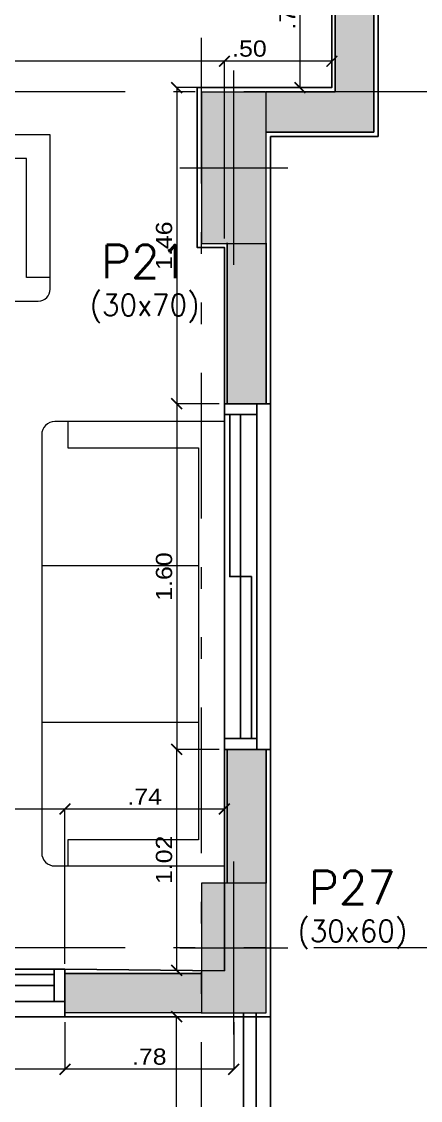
# Model space of a CAD drawing. Header units: metres. Extents: x 219 to 707, y -561 to -17.
# Drawn here: x 363.911 to 365.76, y -184.732 to -179.737 of the extents above; entities that cross this region are included whole.
import ezdxf
from ezdxf.enums import TextEntityAlignment as Align

# ---------------------------------------------------------------- set-up
doc = ezdxf.new("R2010")
doc.units = ezdxf.units.M
doc.linetypes.add('CYPE_RAYAPUNTOPUNTO', pattern=[0.45, 0.225, -0.075, 0, -0.075, 0, -0.075])
for name, color, linetype in [('A-Aberturas', 2, 'Continuous'), ('A-Balcon', 1, 'Continuous'), ('A-Muros', 4, 'Continuous'), ('A-Revoques', 1, 'Continuous'), ('Dr Ejes en bloque', 4, 'Continuous'), ('TCOTA', 1, 'Continuous')]:
    doc.layers.add(name, color=color, linetype=linetype)
for name, color, linetype, lineweight in [('A-Equipamiento', 251, 'Continuous', 5), ('COTAS_REPLANTEO', 7, 'CYPE_RAYAPUNTOPUNTO', 0), ('PILAR_DIM', 253, 'Continuous', 0), ('PILAR_EJES', 1, 'Continuous', 0), ('PILAR_HORMIGON', 5, 'Continuous', 20), ('PILAR_REF', 253, 'Continuous', 0)]:
    doc.layers.add(name, color=color, linetype=linetype, lineweight=lineweight)
doc.layers.add('M4-Muro Hueco 22', color=42, linetype='Continuous', transparency=0.5)
doc.styles.add('1-50', font='arial.ttf', dxfattribs={"width": 1.1, "height": 0.075})
doc.styles.add('CYPETXT', font='romans', dxfattribs={"height": 0.2})
doc.dimstyles.new('1-50', dxfattribs={"dimscale": 0, "dimtxt": 0.075, "dimasz": 0.05, "dimexe": 0, "dimexo": 0.025, "dimgap": 0.02, "dimtad": 1, "dimzin": 4, "dimdsep": 46, "dimtxsty": '1-50', "dimblk": 'ARCHTICK', "dimcen": 0.09, "dimclrd": 256, "dimclre": 8, "dimclrt": 2, "dimadec": 0, "dimazin": 3, "dimtfac": 1, "dimtofl": 0, "dimtmove": 2, "dimatfit": 3, "dimldrblk": 'OPEN90', "dimfxl": 1, "dimtolj": 1, "dimtzin": 0, "dimlwd": 18, "dimlwe": 18, "dimarcsym": 0})

# ---------------------------------------------------------------- blocks, each defined once
blk = doc.blocks.new('A$Cdcc540ea')
for points in [[(-0.15, -0.1), (0, -0.1), (0, -0.15), (-0.15, -0.15), (-0.15, -0.1)], [(-0.15, -1.65), (0, -1.65), (0, -1.7), (-0.15, -1.7), (-0.15, -1.65)]]:
    blk.add_lwpolyline(points)
at = {"color": 1}
blk.add_lwpolyline([(-0.15, -1.65), (0, -1.65), (0, -0.15), (-0.15, -0.15)], close=True, dxfattribs=at)
for points in [[(-0.075, -0.9), (-0.075, -0.15), (-0.125, -0.15), (-0.125, -0.9)], [(-0.025, -1.65), (-0.025, -0.9), (-0.075, -0.9), (-0.075, -1.65)]]:
    blk.add_lwpolyline(points, close=True)
blk = doc.blocks.new('Sillon3c')
for p, q in [((1.65, 0.7), (0.05, 0.7)), ((0.55, 0.7), (0.55, 0.1)), ((1.15, 0.7), (1.15, 0.1)), ((0, 0.65), (0, 0)), ((1.7, 0), (1.7, 0.65)), ((0.1, 0.6), (0, 0.6)), ((0.1, 0.1), (0.1, 0.6)), ((1.6, 0.6), (1.6, 0.1)), ((1.7, 0.6), (1.6, 0.6)), ((1.6, 0.1), (0.1, 0.1)), ((0, 0), (1.7, 0))]:
    blk.add_line(p, q)
for centre, start, end in [((0.05, 0.65), 90, 180), ((1.65, 0.65), 0, 90)]:
    blk.add_arc(centre, 0.05, start, end)
blk = doc.blocks.new('Sillon2c')
for p, q in [((1.35, 0.7), (0.05, 0.7)), ((0.7, 0.7), (0.7, 0.1)), ((0, 0.65), (0, 0)), ((1.4, 0), (1.4, 0.65)), ((0, 0.6), (0.1, 0.6)), ((0.1, 0.6), (0.1, 0.1)), ((1.3, 0.6), (1.4, 0.6)), ((1.3, 0.1), (1.3, 0.6)), ((0.1, 0.1), (1.3, 0.1)), ((0, 0), (1.4, 0))]:
    blk.add_line(p, q)
for centre, start, end in [((0.05, 0.65), 90, 180), ((1.35, 0.65), 0, 90)]:
    blk.add_arc(centre, 0.05, start, end)
blk = doc.blocks.new('_ArchTick')
at = {"color": 0, "linetype": 'ByBlock', "const_width": 0.15}
blk.add_lwpolyline([(-0.5, -0.5), (0.5, 0.5)], dxfattribs=at)
blk = doc.blocks.new('*D302')
at = {"layer": 'Defpoints', "color": 0, "transparency": 16777216}
for p in [(361.7895, -179.9212), (361.7895, -180.7659), (364.8517, -180.7659)]:
    blk.add_point(p, dxfattribs=at)
at = {"layer": 'TCOTA', "color": 8, "lineweight": 18, "transparency": 16777216}
for p, q in [((361.7895, -180.7409), (361.7895, -179.9212)), ((364.8517, -180.7409), (364.8517, -179.9212))]:
    blk.add_line(p, q, dxfattribs=at)
at = {"layer": 'TCOTA', "lineweight": 18, "transparency": 16777216}
blk.add_line((364.8517, -179.9212), (361.7895, -179.9212), dxfattribs=at)
at = {"layer": 'TCOTA', "lineweight": 18, "transparency": 16777216, "xscale": 0.05, "yscale": 0.05, "zscale": 0.05, "rotation": 180}
blk.add_blockref('_ArchTick', (361.7895, -179.9212), dxfattribs=at)
at = {"layer": 'TCOTA', "lineweight": 18, "transparency": 16777216, "xscale": 0.05, "yscale": 0.05, "zscale": 0.05}
blk.add_blockref('_ArchTick', (364.8517, -179.9212), dxfattribs=at)
at = {"layer": 'TCOTA', "color": 2, "transparency": 16777216, "insert": (363.3206, -179.8628), "char_height": 0.075, "attachment_point": 5, "style": '1-50'}
blk.add_mtext('\\A1;3.06', dxfattribs=at)
blk = doc.blocks.new('_Open90')
at = {"color": 0, "linetype": 'ByBlock', "lineweight": -2}
for p, q in [((0, 0), (-1, 0)), ((-0.5, 0.5), (0, 0)), ((0, 0), (-0.5, -0.5))]:
    blk.add_line(p, q, dxfattribs=at)
blk = doc.blocks.new('*D303')
at = {"layer": 'Defpoints', "color": 0, "transparency": 16777216}
for p in [(364.8517, -179.9212), (364.8517, -179.9481), (365.3498, -179.9481)]:
    blk.add_point(p, dxfattribs=at)
at = {"layer": 'TCOTA', "color": 8, "lineweight": 18, "transparency": 16777216}
for p, q in [((364.8517, -179.9231), (364.8517, -179.9212)), ((365.3498, -179.9231), (365.3498, -179.9212))]:
    blk.add_line(p, q, dxfattribs=at)
at = {"layer": 'TCOTA', "lineweight": 18, "transparency": 16777216}
blk.add_line((365.3498, -179.9212), (364.8517, -179.9212), dxfattribs=at)
at = {"layer": 'TCOTA', "lineweight": 18, "transparency": 16777216, "xscale": 0.05, "yscale": 0.05, "zscale": 0.05, "rotation": 180}
blk.add_blockref('_ArchTick', (364.8517, -179.9212), dxfattribs=at)
at = {"layer": 'TCOTA', "lineweight": 18, "transparency": 16777216, "xscale": 0.05, "yscale": 0.05, "zscale": 0.05}
blk.add_blockref('_ArchTick', (365.3498, -179.9212), dxfattribs=at)
at = {"layer": 'TCOTA', "color": 2, "transparency": 16777216, "insert": (364.9676, -179.8629), "char_height": 0.075, "attachment_point": 5, "style": '1-50'}
blk.add_mtext('\\A1;.50', dxfattribs=at)
blk = doc.blocks.new('*D304')
at = {"layer": 'Defpoints', "color": 0, "transparency": 16777216}
for p in [(365.2022, -179.3448), (365.2542, -179.3448), (365.2539, -180.0433)]:
    blk.add_point(p, dxfattribs=at)
at = {"layer": 'TCOTA', "color": 8, "lineweight": 18, "transparency": 16777216}
for p, q in [((365.2292, -179.3448), (365.2022, -179.3448)), ((365.2289, -180.0433), (365.2022, -180.0433))]:
    blk.add_line(p, q, dxfattribs=at)
at = {"layer": 'TCOTA', "lineweight": 18, "transparency": 16777216}
blk.add_line((365.2022, -180.0433), (365.2022, -179.3448), dxfattribs=at)
at = {"layer": 'TCOTA', "lineweight": 18, "transparency": 16777216, "xscale": 0.05, "yscale": 0.05, "zscale": 0.05}
for p, rotation in [((365.2022, -179.3448), 90), ((365.2022, -180.0433), 270)]:
    blk.add_blockref('_ArchTick', p, dxfattribs=dict(at, rotation=rotation))
at = {"layer": 'TCOTA', "color": 2, "transparency": 16777216, "insert": (365.1439, -179.694), "char_height": 0.075, "attachment_point": 5, "rotation": 90, "style": '1-50'}
blk.add_mtext('\\A1;.70', dxfattribs=at)
blk = doc.blocks.new('*D307')
at = {"layer": 'Defpoints', "color": 0, "transparency": 16777216}
for p in [(364.6303, -183.1067), (364.8517, -183.1067), (364.6479, -184.1295)]:
    blk.add_point(p, dxfattribs=at)
at = {"layer": 'TCOTA', "color": 8, "lineweight": 18, "transparency": 16777216}
for p, q in [((364.8267, -183.1067), (364.6303, -183.1067)), ((364.6229, -184.1295), (364.6303, -184.1295))]:
    blk.add_line(p, q, dxfattribs=at)
at = {"layer": 'TCOTA', "lineweight": 18, "transparency": 16777216}
blk.add_line((364.6303, -184.1295), (364.6303, -183.1067), dxfattribs=at)
at = {"layer": 'TCOTA', "lineweight": 18, "transparency": 16777216, "xscale": 0.05, "yscale": 0.05, "zscale": 0.05}
for p, rotation in [((364.6303, -183.1067), 90), ((364.6303, -184.1295), 270)]:
    blk.add_blockref('_ArchTick', p, dxfattribs=dict(at, rotation=rotation))
at = {"layer": 'TCOTA', "color": 2, "transparency": 16777216, "insert": (364.572, -183.6181), "char_height": 0.075, "attachment_point": 5, "rotation": 90, "style": '1-50'}
blk.add_mtext('\\A1;1.02', dxfattribs=at)
blk = doc.blocks.new('*D308')
at = {"layer": 'Defpoints', "color": 0, "transparency": 16777216}
for p in [(364.8517, -181.5067), (364.6303, -183.1067), (364.8517, -183.1067)]:
    blk.add_point(p, dxfattribs=at)
at = {"layer": 'TCOTA', "color": 8, "lineweight": 18, "transparency": 16777216}
for p, q in [((364.8267, -181.5067), (364.6303, -181.5067)), ((364.8267, -183.1067), (364.6303, -183.1067))]:
    blk.add_line(p, q, dxfattribs=at)
at = {"layer": 'TCOTA', "lineweight": 18, "transparency": 16777216}
blk.add_line((364.6303, -181.5067), (364.6303, -183.1067), dxfattribs=at)
at = {"layer": 'TCOTA', "lineweight": 18, "transparency": 16777216, "xscale": 0.05, "yscale": 0.05, "zscale": 0.05}
for p, rotation in [((364.6303, -181.5067), 90), ((364.6303, -183.1067), 270)]:
    blk.add_blockref('_ArchTick', p, dxfattribs=dict(at, rotation=rotation))
at = {"layer": 'TCOTA', "color": 2, "transparency": 16777216, "insert": (364.572, -182.3067), "char_height": 0.075, "attachment_point": 5, "rotation": 90, "style": '1-50'}
blk.add_mtext('\\A1;1.60', dxfattribs=at)
blk = doc.blocks.new('*D309')
at = {"layer": 'Defpoints', "color": 0, "transparency": 16777216}
for p in [(365.0446, -180.0433), (364.6303, -181.5067), (364.8517, -181.5067)]:
    blk.add_point(p, dxfattribs=at)
at = {"layer": 'TCOTA', "color": 8, "lineweight": 18, "transparency": 16777216}
for p, q in [((365.0196, -180.0433), (364.6303, -180.0433)), ((364.8267, -181.5067), (364.6303, -181.5067))]:
    blk.add_line(p, q, dxfattribs=at)
at = {"layer": 'TCOTA', "lineweight": 18, "transparency": 16777216}
blk.add_line((364.6303, -180.0433), (364.6303, -181.5067), dxfattribs=at)
at = {"layer": 'TCOTA', "lineweight": 18, "transparency": 16777216, "xscale": 0.05, "yscale": 0.05, "zscale": 0.05}
for p, rotation in [((364.6303, -180.0433), 90), ((364.6303, -181.5067), 270)]:
    blk.add_blockref('_ArchTick', p, dxfattribs=dict(at, rotation=rotation))
at = {"layer": 'TCOTA', "color": 2, "transparency": 16777216, "insert": (364.572, -180.775), "char_height": 0.075, "attachment_point": 5, "rotation": 90, "style": '1-50'}
blk.add_mtext('\\A1;1.46', dxfattribs=at)
blk = doc.blocks.new('*D319')
at = {"layer": 'Defpoints', "color": 0, "transparency": 16777216}
for p in [(362.5121, -183.3829), (362.5121, -184.1242), (364.1121, -184.1242)]:
    blk.add_point(p, dxfattribs=at)
at = {"layer": 'TCOTA', "color": 8, "lineweight": 18, "transparency": 16777216}
for p, q in [((362.5121, -184.0992), (362.5121, -183.3829)), ((364.1121, -184.0992), (364.1121, -183.3829))]:
    blk.add_line(p, q, dxfattribs=at)
at = {"layer": 'TCOTA', "lineweight": 18, "transparency": 16777216}
blk.add_line((364.1121, -183.3829), (362.5121, -183.3829), dxfattribs=at)
at = {"layer": 'TCOTA', "lineweight": 18, "transparency": 16777216, "xscale": 0.05, "yscale": 0.05, "zscale": 0.05, "rotation": 180}
blk.add_blockref('_ArchTick', (362.5121, -183.3829), dxfattribs=at)
at = {"layer": 'TCOTA', "lineweight": 18, "transparency": 16777216, "xscale": 0.05, "yscale": 0.05, "zscale": 0.05}
blk.add_blockref('_ArchTick', (364.1121, -183.3829), dxfattribs=at)
at = {"layer": 'TCOTA', "color": 2, "transparency": 16777216, "insert": (363.3121, -183.3246), "char_height": 0.075, "attachment_point": 5, "style": '1-50'}
blk.add_mtext('\\A1;1.60', dxfattribs=at)
blk = doc.blocks.new('*D320')
at = {"layer": 'Defpoints', "color": 0, "transparency": 16777216}
for p in [(364.1121, -183.3829), (364.1121, -184.1242), (364.8517, -184.1315)]:
    blk.add_point(p, dxfattribs=at)
at = {"layer": 'TCOTA', "color": 8, "lineweight": 18, "transparency": 16777216}
for p, q in [((364.1121, -184.0992), (364.1121, -183.3829)), ((364.8517, -184.1065), (364.8517, -183.3829))]:
    blk.add_line(p, q, dxfattribs=at)
at = {"layer": 'TCOTA', "lineweight": 18, "transparency": 16777216}
blk.add_line((364.8517, -183.3829), (364.1121, -183.3829), dxfattribs=at)
at = {"layer": 'TCOTA', "lineweight": 18, "transparency": 16777216, "xscale": 0.05, "yscale": 0.05, "zscale": 0.05, "rotation": 180}
blk.add_blockref('_ArchTick', (364.1121, -183.3829), dxfattribs=at)
at = {"layer": 'TCOTA', "lineweight": 18, "transparency": 16777216, "xscale": 0.05, "yscale": 0.05, "zscale": 0.05}
blk.add_blockref('_ArchTick', (364.8517, -183.3829), dxfattribs=at)
at = {"layer": 'TCOTA', "color": 2, "transparency": 16777216, "insert": (364.4819, -183.3254), "char_height": 0.075, "attachment_point": 5, "style": '1-50'}
blk.add_mtext('\\A1;.74', dxfattribs=at)
blk = doc.blocks.new('*D323')
at = {"layer": 'Defpoints', "color": 0, "transparency": 16777216}
for p in [(364.6302, -184.3442), (364.6302, -184.3442), (364.6302, -185.5248)]:
    blk.add_point(p, dxfattribs=at)
at = {"layer": 'TCOTA', "color": 8, "lineweight": 18, "transparency": 16777216}
for p, q in [((364.6552, -184.3442), (364.6302, -184.3442)), ((364.6552, -185.5248), (364.6302, -185.5248))]:
    blk.add_line(p, q, dxfattribs=at)
at = {"layer": 'TCOTA', "lineweight": 18, "transparency": 16777216}
blk.add_line((364.6302, -185.5248), (364.6302, -184.3442), dxfattribs=at)
at = {"layer": 'TCOTA', "lineweight": 18, "transparency": 16777216, "xscale": 0.05, "yscale": 0.05, "zscale": 0.05}
for p, rotation in [((364.6302, -184.3442), 90), ((364.6302, -185.5248), 270)]:
    blk.add_blockref('_ArchTick', p, dxfattribs=dict(at, rotation=rotation))
at = {"layer": 'TCOTA', "color": 2, "transparency": 16777216, "insert": (364.5719, -184.9345), "char_height": 0.075, "attachment_point": 5, "rotation": 90, "style": '1-50'}
blk.add_mtext('\\A1;1.18', dxfattribs=at)
blk = doc.blocks.new('*D325')
at = {"layer": 'Defpoints', "color": 0, "transparency": 16777216}
for p in [(362.5121, -184.3442), (364.1121, -184.3442), (362.5121, -184.588)]:
    blk.add_point(p, dxfattribs=at)
at = {"layer": 'TCOTA', "color": 8, "lineweight": 18, "transparency": 16777216}
for p, q in [((362.5121, -184.3692), (362.5121, -184.588)), ((364.1121, -184.3692), (364.1121, -184.588))]:
    blk.add_line(p, q, dxfattribs=at)
at = {"layer": 'TCOTA', "lineweight": 18, "transparency": 16777216}
blk.add_line((364.1121, -184.588), (362.5121, -184.588), dxfattribs=at)
at = {"layer": 'TCOTA', "lineweight": 18, "transparency": 16777216, "xscale": 0.05, "yscale": 0.05, "zscale": 0.05, "rotation": 180}
blk.add_blockref('_ArchTick', (362.5121, -184.588), dxfattribs=at)
at = {"layer": 'TCOTA', "lineweight": 18, "transparency": 16777216, "xscale": 0.05, "yscale": 0.05, "zscale": 0.05}
blk.add_blockref('_ArchTick', (364.1121, -184.588), dxfattribs=at)
at = {"layer": 'TCOTA', "color": 2, "transparency": 16777216, "insert": (363.5869, -184.5297), "char_height": 0.075, "attachment_point": 5, "style": '1-50'}
blk.add_mtext('\\A1;1.60', dxfattribs=at)
blk = doc.blocks.new('*D326')
at = {"layer": 'Defpoints', "color": 0, "transparency": 16777216}
for p in [(364.1121, -184.3442), (364.8945, -184.3442), (364.1121, -184.588)]:
    blk.add_point(p, dxfattribs=at)
at = {"layer": 'TCOTA', "color": 8, "lineweight": 18, "transparency": 16777216}
for p, q in [((364.1121, -184.3692), (364.1121, -184.588)), ((364.8945, -184.3692), (364.8945, -184.588))]:
    blk.add_line(p, q, dxfattribs=at)
at = {"layer": 'TCOTA', "lineweight": 18, "transparency": 16777216}
blk.add_line((364.8945, -184.588), (364.1121, -184.588), dxfattribs=at)
at = {"layer": 'TCOTA', "lineweight": 18, "transparency": 16777216, "xscale": 0.05, "yscale": 0.05, "zscale": 0.05, "rotation": 180}
blk.add_blockref('_ArchTick', (364.1121, -184.588), dxfattribs=at)
at = {"layer": 'TCOTA', "lineweight": 18, "transparency": 16777216, "xscale": 0.05, "yscale": 0.05, "zscale": 0.05}
blk.add_blockref('_ArchTick', (364.8945, -184.588), dxfattribs=at)
at = {"layer": 'TCOTA', "color": 2, "transparency": 16777216, "insert": (364.5033, -184.5297), "char_height": 0.075, "attachment_point": 5, "style": '1-50'}
blk.add_mtext('\\A1;.78', dxfattribs=at)
blk = doc.blocks.new('Ejes del pilar')
at = {"layer": 'PILAR_EJES'}
for p, q in [((0, -0.5), (0, 0.5)), ((-0.5, 0), (0.5, 0))]:
    blk.add_line(p, q, dxfattribs=at)
blk = doc.blocks.new('A$Cbfd24b4d')
at = {"transparency": 33554559}
h = blk.add_hatch(color=253, dxfattribs=at)
h.paths.add_polyline_path([(-17.7008, -9.9381), (-17.0008, -9.9381), (-17.0008, -9.6381), (-17.7008, -9.6381)])
h.paths.add_polyline_path([(-17.2011, -13.9003), (-16.9011, -13.9003), (-16.9011, -13.3003), (-17.2011, -13.3003)])
h.paths.add_polyline_path([(-12.0511, -13.9003), (-11.7511, -13.9003), (-11.7511, -13.3003), (-12.0511, -13.3003)])
h.paths.add_polyline_path([(-12.0508, -10.4381), (-11.7508, -10.4381), (-11.7508, -9.6381), (-12.0508, -9.6381)])
h.paths.add_polyline_path([(-6.8008, -10.3381), (-6.4508, -10.3381), (-6.4508, -9.6381), (-6.8008, -9.6381)])
h.paths.add_polyline_path([(-6.802, -13.9003), (-6.502, -13.9003), (-6.502, -13.3003), (-6.802, -13.3003)])
h.paths.add_polyline_path([(-3.7511, -13.9003), (-3.4511, -13.9003), (-3.4511, -13.2003), (-3.7511, -13.2003)])
h.paths.add_polyline_path([(-3.7508, -10.3381), (-3.4508, -10.3381), (-3.4508, -9.6381), (-3.7508, -9.6381)])
h.paths.add_polyline_path([(0.9002, -13.9003), (1.6002, -13.9003), (1.6002, -13.6003), (0.9002, -13.6003)])
h.paths.add_polyline_path([(6.3, -13.9003), (6.6, -13.9003), (6.6, -13.3003), (6.3, -13.3003)])
h.paths.add_polyline_path([(6.3, -10.3381), (6.6, -10.3381), (6.6, -9.6381), (6.3, -9.6381)])
h.paths.add_polyline_path([(6.2997, -3.5519), (6.5997, -3.5519), (6.5997, -2.8519), (6.2997, -2.8519)])
h.paths.add_polyline_path([(-0.3503, -4.0492), (-0.0503, -4.0492), (-0.0503, -3.3492), (-0.3503, -3.3492)])
h.paths.add_polyline_path([(-3.1503, -4.05), (-2.8503, -4.05), (-2.8503, -3.35), (-3.1503, -3.35)])
h.paths.add_polyline_path([(-7.3003, -3.6492), (-6.6003, -3.6492), (-6.6003, -3.3492), (-7.3003, -3.3492)])
h.paths.add_polyline_path([(-12.0503, -3.6492), (-11.3503, -3.6492), (-11.3503, -3.3492), (-12.0503, -3.3492)])
at = {"layer": 'PILAR_HORMIGON'}
for points in [[(6.3, -10.3381), (6.6, -10.3381), (6.6, -9.6381), (6.3, -9.6381), (6.3, -10.3381)], [(6.3, -10.3381), (6.6, -10.3381), (6.6, -9.6381), (6.3, -9.6381), (6.3, -10.3381)], [(6.3, -13.9003), (6.6, -13.9003), (6.6, -13.3003), (6.3, -13.3003), (6.3, -13.9003)], [(6.3, -13.9003), (6.6, -13.9003), (6.6, -13.3003), (6.3, -13.3003), (6.3, -13.9003)]]:
    blk.add_lwpolyline(points, close=True, dxfattribs=at)
at = {"layer": 'PILAR_EJES', "xscale": 0.5}
for p, yscale in [((6.45, -9.9881), 0.9000000000000001), ((6.45, -9.9881), 0.9000000000000001), ((6.45, -13.6003), 0.8), ((6.45, -13.6003), 0.8)]:
    blk.add_blockref('Ejes del pilar', p, dxfattribs=dict(at, yscale=yscale))
at = {"layer": 'PILAR_DIM', "lineweight": 0, "style": 'CYPETXT', "width": 0.882521}
for s, p, p2 in [('(30x70)', (5.7815, -10.6731), (6.29, -10.6731)), ('(30x70)', (5.7815, -10.6731), (6.29, -10.6731)), ('(30x60)', (6.7448, -13.5713), (7.2533, -13.5713)), ('(30x60)', (6.7448, -13.5713), (7.2533, -13.5713))]:
    blk.add_text(s, height=0.1, dxfattribs=at).set_placement(p, p2, align=Align.FIT)
at = {"layer": 'PILAR_REF', "style": 'CYPETXT'}
for s, width, p, p2 in [('P21', 1.060755, (5.8344, -10.499), (6.2371, -10.499)), ('P21', 1.060755, (5.8344, -10.499), (6.2371, -10.499)), ('P27', 0.951021, (6.7977, -13.3971), (7.2005, -13.3971)), ('P27', 0.951021, (6.7977, -13.3971), (7.2005, -13.3971))]:
    blk.add_text(s, height=0.15333, dxfattribs=dict(at, width=width)).set_placement(p, p2, align=Align.FIT)
blk = doc.blocks.new('DSADADASDAS')
at = {"layer": 'COTAS_REPLANTEO', "ltscale": 3}
for p, q in [((139.0277, 125.9327, -0.525), (139.0277, 146.4778, -0.525)), ((110.0984, 134.1088, -0.525), (141.6696, 134.1088, -0.525)), ((110.0984, 130.1466, -0.525), (141.6696, 130.1466, -0.525))]:
    blk.add_line(p, q, dxfattribs=at)

msp = doc.modelspace()

# ---------------------------------------------------------------- hatches: boundary and pattern name
at = {"layer": 'M4-Muro Hueco 22', "transparency": 33554687}
h = msp.add_hatch(color=256, dxfattribs=at)
h.dxf.hatch_style = 1
h.paths.add_polyline_path([(365.5449, -179.3448), (365.3649, -179.3448), (365.3645, -180.0618), (365.5448, -180.0618)])
h.paths.add_polyline_path([(365.5448, -180.0618), (365.3645, -180.0618), (365.3645, -180.0633), (365.0448, -180.0633), (365.0451, -180.2493), (365.5448, -180.2493)])
h = msp.add_hatch(color=256, dxfattribs=at)
h.dxf.hatch_style = 1
h.paths.add_polyline_path([(365.0448, -180.7633), (364.8648, -180.7633), (364.8648, -181.5067), (365.0017, -181.5067), (365.0448, -181.5067)])
h = msp.add_hatch(color=256, dxfattribs=at)
h.dxf.hatch_style = 1
h.paths.add_polyline_path([(365.0448, -183.1068), (364.8648, -183.1067), (364.8648, -183.7247), (365.0445, -183.7258)])
h = msp.add_hatch(color=256, dxfattribs=at)
h.dxf.hatch_style = 1
h.paths.add_polyline_path([(364.7445, -184.3258), (364.7445, -184.1442), (364.1121, -184.1442), (364.1121, -184.3242)])

# ---------------------------------------------------------------- linework, layer by layer
at = {"layer": 'A-Aberturas', "color": 252}
for p, q in [((365.0648, -183.1067), (365.0648, -181.5067)), ((362.5121, -184.3442), (364.1121, -184.3442))]:
    msp.add_line(p, q, dxfattribs=at)
at = {"layer": 'A-Balcon', "transparency": 33554687}
msp.add_lwpolyline([(365.0645, -184.3248), (365.0645, -185.6948), (361.3704, -185.6948), (361.3704, -184.3248)], dxfattribs=at)
at = {"layer": 'A-Balcon'}
for points in [[(361.4354, -184.3248), (361.4354, -185.6298), (364.9995, -185.6298), (364.9995, -184.3248)], [(361.4954, -184.3248), (361.4954, -185.5698), (364.9395, -185.5698), (364.9395, -184.3248)]]:
    msp.add_lwpolyline(points, dxfattribs=at)
at = {"layer": 'A-Muros', "transparency": 33554687}
for p, q in [((365.3649, -179.3448), (365.3645, -180.0633)), ((365.5448, -180.2493), (365.5449, -179.3448)), ((365.3645, -180.0633), (365.0448, -180.0633)), ((365.0448, -180.2493), (365.5448, -180.2493)), ((364.8648, -181.5067), (364.8648, -180.7621)), ((365.0448, -181.5067), (365.0448, -180.7633)), ((364.8648, -183.7258), (364.8648, -183.1067)), ((365.0445, -183.7258), (365.0448, -183.1067)), ((364.1121, -184.1442), (364.7445, -184.1442)), ((364.1121, -184.3242), (364.7445, -184.3258))]:
    msp.add_line(p, q, dxfattribs=at)
at = {"layer": 'A-Muros'}
for p, q in [((364.8648, -181.5067), (365.0448, -181.5067)), ((364.8648, -183.1067), (365.0448, -183.1068)), ((364.1121, -184.1442), (364.1121, -184.3242))]:
    msp.add_line(p, q, dxfattribs=at)
at = {"layer": 'A-Revoques', "transparency": 33554687}
for p, q in [((365.5649, -179.3448), (365.5648, -180.2693)), ((365.5648, -180.2693), (365.0648, -180.2693)), ((365.0648, -180.2693), (365.0648, -181.5067)), ((365.0648, -181.5067), (364.8517, -181.5067)), ((364.8517, -183.1067), (365.0648, -183.1067)), ((364.8517, -184.1315), (364.8517, -183.1067)), ((365.0648, -183.1067), (365.0648, -184.3442)), ((364.1121, -184.3442), (364.1121, -184.1242)), ((364.1121, -184.1242), (364.8517, -184.1315)), ((365.0648, -184.3442), (364.1121, -184.3442))]:
    msp.add_line(p, q, dxfattribs=at)
msp.add_lwpolyline([(365.3499, -179.3448), (365.3495, -180.0433), (364.7257, -180.0433), (364.7248, -180.7831), (364.8517, -180.7833), (364.8517, -181.5067)], dxfattribs=at)

# ---------------------------------------------------------------- block references
msp.add_blockref('A$Cbfd24b4d', (358.4456, -170.426))
at = {"layer": 'A-Aberturas', "transparency": 33554687}
msp.add_blockref('A$Cdcc540ea', (365.0017, -181.4067), dxfattribs=at)
at = {"layer": 'A-Aberturas', "transparency": 33554687, "rotation": 270}
msp.add_blockref('A$Cdcc540ea', (364.2121, -184.2742), dxfattribs=at)
at = {"layer": 'A-Equipamiento', "transparency": 33554687}
for name, p, xscale, yscale, zscale, rotation in [('Sillon2c', (364.0438, -180.2616), 1.099999999999994, 1.099999999999994, 1.099999999999994, 180), ('Sillon3c', (364.8517, -183.6465), 1.209999999999996, 1.209999999999996, 1.209999999999996, 90)]:
    msp.add_blockref(name, p, dxfattribs=dict(at, xscale=xscale, yscale=yscale, zscale=zscale, rotation=rotation))
at = {"layer": 'Dr Ejes en bloque'}
msp.add_blockref('DSADADASDAS', (225.7179, -314.1705, 0.525), dxfattribs=at)

# ---------------------------------------------------------------- dimensions: what is measured, and where the dimension line sits
at = {"layer": 'TCOTA'}
for base, p1, p2, picture, middle in [((365.2022, -179.3448), (365.2539, -180.0433), (365.2542, -179.3448), '*D304', (365.1439, -179.694)), ((364.6303, -181.5067), (365.0446, -180.0433), (364.8517, -181.5067), '*D309', (364.572, -180.775)), ((364.6303, -183.1067), (364.8517, -181.5067), (364.8517, -183.1067), '*D308', (364.572, -182.3067)), ((364.6303, -183.1067), (364.6479, -184.1295), (364.8517, -183.1067), '*D307', (364.572, -183.6181)), ((364.6302, -184.3442), (364.6302, -185.5248), (364.6302, -184.3442), '*D323', (364.5719, -184.9345))]:
    dim = msp.add_linear_dim(base=base, p1=p1, p2=p2, angle=90, dimstyle='1-50', override={"dimscale": 1}, dxfattribs=at)
    dim.commit()
    dim.dimension.update_dxf_attribs({"geometry": picture, "text_midpoint": middle})
for base, p1, p2, picture, middle in [((361.7895, -179.9212), (364.8517, -180.7659), (361.7895, -180.7659), '*D302', (363.3206, -179.8628)), ((362.5121, -183.3829), (364.1121, -184.1242), (362.5121, -184.1242), '*D319', (363.3121, -183.3246)), ((364.1121, -183.3829), (364.8517, -184.1315), (364.1121, -184.1242), '*D320', (364.4819, -183.3254)), ((364.1121, -184.588), (364.8945, -184.3442), (364.1121, -184.3442), '*D326', (364.5033, -184.5297))]:
    dim = msp.add_linear_dim(base=base, p1=p1, p2=p2, dimstyle='1-50', override={"dimscale": 1}, dxfattribs=at)
    dim.commit()
    dim.dimension.update_dxf_attribs({"geometry": picture, "text_midpoint": middle})
for base, p1, p2, picture, middle in [((364.8517, -179.9212), (365.3498, -179.9481), (364.8517, -179.9481), '*D303', (364.9676, -179.8629)), ((362.5121, -184.588), (364.1121, -184.3442), (362.5121, -184.3442), '*D325', (363.5869, -184.5297))]:
    dim = msp.add_linear_dim(base=base, p1=p1, p2=p2, dimstyle='1-50', override={"dimscale": 1}, dxfattribs=at)
    dim.commit()
    dim.dimension.update_dxf_attribs({"geometry": picture, "text_midpoint": middle, "dimtype": 160})

doc.saveas('drawing.dxf')
